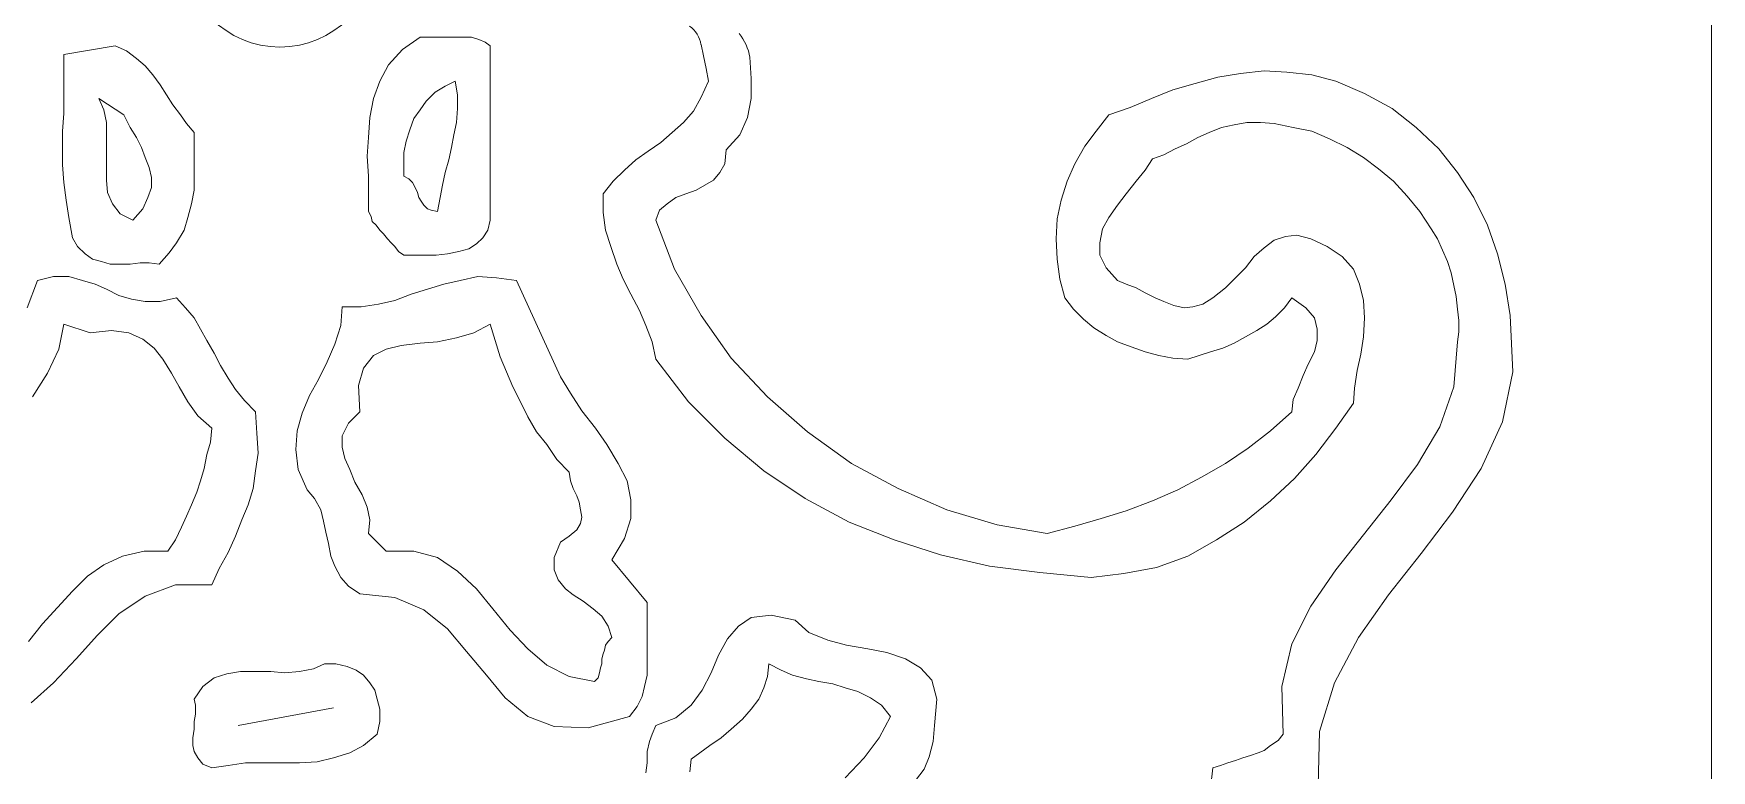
# Model space of a CAD drawing. Header units: millimetres. Extents: x -102 to 1947, y 0 to 1377.
# Drawn here: x 902.5 to 1049.9, y 676.8 to 741.6 of the extents above; entities that cross this region are included whole.
import ezdxf

# ---------------------------------------------------------------- set-up
doc = ezdxf.new("R2010")
doc.units = ezdxf.units.MM
doc.layers.add('ceco.net 341', color=7, linetype='Continuous', lineweight=5)

# ---------------------------------------------------------------- blocks, each defined once
blk = doc.blocks.new('A$C00E300AF')
for p, q in [((-226.85, 825.53), (-229.94, 823.33)), ((-225.53, 825.53), (-226.85, 825.53)), ((-224.21, 825.53), (-225.53, 825.53)), ((-222.89, 825.53), (-224.21, 825.53)), ((-221.56, 825.53), (-222.89, 825.53)), ((-220.24, 825.53), (-221.56, 825.53)), ((-218.92, 825.53), (-220.24, 825.53)), ((-217.82, 825.53), (-218.92, 825.53)), ((-216.5, 825.09), (-217.82, 825.53)), ((-280.4, 823.99), (-289.44, 822.45)), ((-289.44, 822.45), (-289.44, 818.92)), ((-278.42, 823.11), (-280.4, 823.99)), ((-276.65, 821.79), (-278.42, 823.11)), ((-229.94, 823.33), (-232.36, 820.68)), ((-215.39, 824.65), (-216.5, 825.09)), ((-214.51, 823.99), (-215.39, 824.65)), ((-214.51, 820.91), (-214.51, 823.99)), ((-275.11, 820.46), (-276.65, 821.79)), ((-273.79, 818.92), (-275.11, 820.46)), ((-232.36, 820.68), (-233.9, 817.82)), ((-214.51, 817.6), (-214.51, 820.91)), ((-289.44, 818.92), (-289.44, 815.4)), ((-272.47, 817.16), (-273.79, 818.92)), ((-271.37, 815.4), (-272.47, 817.16)), ((-233.9, 817.82), (-235.01, 814.73)), ((-214.51, 814.51), (-214.51, 817.6)), ((-289.44, 815.4), (-289.44, 812.09)), ((-270.26, 813.63), (-271.37, 815.4)), ((-268.94, 811.87), (-270.26, 813.63)), ((-235.01, 814.73), (-235.67, 811.43)), ((-214.51, 811.21), (-214.51, 814.51)), ((-289.44, 812.09), (-289.66, 809.01)), ((-267.84, 810.33), (-268.94, 811.87)), ((-235.67, 811.43), (-235.89, 807.9)), ((-214.51, 807.9), (-214.51, 811.21)), ((-289.66, 809.01), (-289.66, 806.14)), ((-266.52, 808.79), (-267.84, 810.33)), ((-266.52, 806.14), (-266.52, 808.79)), ((-235.89, 807.9), (-236.11, 804.6)), ((-214.51, 804.82), (-214.51, 807.9)), ((-289.66, 806.14), (-289.66, 803.06)), ((-266.52, 803.5), (-266.52, 806.14)), ((-236.11, 804.6), (-235.89, 801.07)), ((-214.51, 801.73), (-214.51, 804.82)), ((-289.66, 803.06), (-289.44, 799.97)), ((-266.52, 801.07), (-266.52, 803.5)), ((-214.51, 798.87), (-214.51, 801.73)), ((-289.44, 799.97), (-288.99, 796.89)), ((-266.52, 798.65), (-266.52, 801.07)), ((-235.89, 801.07), (-235.89, 797.99)), ((-214.51, 796), (-214.51, 798.87)), ((-288.99, 796.89), (-288.55, 793.8)), ((-267.62, 793.8), (-266.96, 796.22)), ((-266.96, 796.22), (-266.52, 798.65)), ((-235.89, 797.99), (-235.89, 794.9)), ((-214.51, 793.36), (-214.51, 796)), ((-288.55, 793.8), (-287.89, 790.27)), ((-268.28, 791.6), (-267.62, 793.8)), ((-235.89, 794.9), (-235.45, 794.02)), ((-235.45, 794.02), (-235.23, 793.14)), ((-235.23, 793.14), (-234.57, 792.48)), ((-214.95, 791.6), (-214.51, 793.36)), ((-287.89, 790.27), (-287.01, 788.73)), ((-269.6, 789.39), (-268.28, 791.6)), ((-234.57, 792.48), (-233.9, 791.6)), ((-233.9, 791.6), (-233.24, 790.94)), ((-233.24, 790.94), (-232.58, 790.05)), ((-232.58, 790.05), (-231.92, 789.39)), ((-216.94, 789.17), (-215.83, 790.27)), ((-215.83, 790.27), (-214.95, 791.6)), ((-287.01, 788.73), (-285.69, 787.41)), ((-285.69, 787.41), (-284.37, 786.53)), ((-272.69, 785.65), (-270.93, 787.63)), ((-270.93, 787.63), (-269.6, 789.39)), ((-231.92, 789.39), (-231.26, 788.73)), ((-231.26, 788.73), (-230.6, 787.85)), ((-230.6, 787.85), (-229.72, 787.19)), ((-229.72, 787.19), (-227.95, 787.19)), ((-227.95, 787.19), (-225.97, 787.19)), ((-225.97, 787.19), (-223.99, 787.19)), ((-223.99, 787.19), (-222, 787.41)), ((-222, 787.41), (-220.02, 787.85)), ((-220.02, 787.85), (-218.26, 788.29)), ((-218.26, 788.29), (-216.94, 789.17)), ((-284.37, 786.53), (-282.82, 786.09)), ((-282.82, 786.09), (-281.28, 785.65)), ((-281.28, 785.65), (-279.52, 785.65)), ((-279.52, 785.65), (-277.76, 785.65)), ((-277.76, 785.65), (-275.99, 785.87)), ((-275.99, 785.87), (-274.45, 785.87)), ((-274.45, 785.87), (-272.69, 785.65)), ((-294.06, 782.78), (-295.83, 777.93)), ((-291.2, 783.44), (-294.06, 782.78)), ((-288.55, 783.44), (-291.2, 783.44)), ((-286.13, 782.78), (-288.55, 783.44)), ((-283.93, 782.12), (-286.13, 782.78)), ((-281.94, 781.24), (-283.93, 782.12)), ((-279.74, 780.14), (-281.94, 781.24)), ((-225.53, 781.24), (-228.4, 780.36)), ((-222.67, 782.12), (-225.53, 781.24)), ((-219.8, 782.78), (-222.67, 782.12)), ((-216.72, 783.44), (-219.8, 782.78)), ((-213.41, 783.22), (-216.72, 783.44)), ((-209.88, 782.78), (-213.41, 783.22)), ((-202.17, 765.81), (-209.88, 782.78)), ((-277.54, 779.48), (-279.74, 780.14)), ((-275.11, 779.04), (-277.54, 779.48)), ((-272.47, 779.04), (-275.11, 779.04)), ((-269.6, 779.7), (-272.47, 779.04)), ((-268.06, 777.93), (-269.6, 779.7)), ((-240.52, 778.15), (-240.74, 774.85)), ((-237.21, 778.15), (-240.52, 778.15)), ((-234.12, 778.6), (-237.21, 778.15)), ((-231.26, 779.26), (-234.12, 778.6)), ((-228.4, 780.36), (-231.26, 779.26)), ((-266.52, 776.17), (-268.06, 777.93)), ((-265.42, 774.19), (-266.52, 776.17)), ((-264.31, 772.2), (-265.42, 774.19)), ((-262.99, 770), (-264.31, 772.2)), ((-240.74, 774.85), (-241.84, 771.54)), ((-261.89, 767.8), (-262.99, 770)), ((-241.84, 771.54), (-243.16, 768.46)), ((-260.57, 765.59), (-261.89, 767.8)), ((-243.16, 768.46), (-244.7, 765.37)), ((-259.25, 763.61), (-260.57, 765.59)), ((-257.7, 761.63), (-259.25, 763.61)), ((-244.7, 765.37), (-246.24, 762.51)), ((-200.41, 762.95), (-202.17, 765.81)), ((-255.72, 759.64), (-257.7, 761.63)), ((-246.24, 762.51), (-247.57, 759.42)), ((-198.43, 759.86), (-200.41, 762.95)), ((-255.5, 755.9), (-255.72, 759.64)), ((-247.57, 759.42), (-248.45, 756.34)), ((-196, 756.78), (-198.43, 759.86)), ((-255.28, 752.37), (-255.5, 755.9)), ((-248.45, 756.34), (-248.67, 753.03)), ((-194.02, 753.91), (-196, 756.78)), ((-255.72, 749.29), (-255.28, 752.37)), ((-248.67, 753.03), (-248.23, 749.51)), ((-192.04, 750.61), (-194.02, 753.91)), ((-256.16, 746.2), (-255.72, 749.29)), ((-248.23, 749.51), (-246.69, 745.98)), ((-190.49, 747.52), (-192.04, 750.61)), ((-257.04, 743.34), (-256.16, 746.2)), ((-246.69, 745.98), (-245.36, 744.44)), ((-189.83, 744.22), (-190.49, 747.52)), ((-258.14, 740.69), (-257.04, 743.34)), ((-245.36, 744.44), (-244.26, 742.46)), ((-189.83, 740.91), (-189.83, 744.22)), ((-259.25, 737.83), (-258.14, 740.69)), ((-244.26, 742.46), (-243.82, 740.47)), ((-243.82, 740.47), (-243.38, 738.49)), ((-190.93, 737.39), (-189.83, 740.91)), ((-260.57, 734.96), (-259.25, 737.83)), ((-243.38, 738.49), (-242.94, 736.51)), ((-193.14, 733.64), (-190.93, 737.39)), ((-262.11, 732.1), (-260.57, 734.96)), ((-242.94, 736.51), (-242.5, 734.3)), ((-242.5, 734.3), (-241.84, 732.54)), ((-263.43, 729.23), (-262.11, 732.1)), ((-241.84, 732.54), (-240.74, 730.56)), ((-186.97, 726.15), (-193.14, 733.64)), ((-275.11, 727.25), (-269.82, 729.23)), ((-269.82, 729.23), (-263.43, 729.23)), ((-240.74, 730.56), (-239.41, 729.01)), ((-239.41, 729.01), (-237.43, 727.69)), ((-279.74, 724.17), (-275.11, 727.25)), ((-237.43, 727.69), (-231.26, 727.03)), ((-231.26, 727.03), (-226.19, 724.83)), ((-186.97, 723.95), (-186.97, 726.15)), ((-283.49, 720.42), (-279.74, 724.17)), ((-226.19, 724.83), (-222, 721.52)), ((-186.97, 721.96), (-186.97, 723.95)), ((-168.68, 723.5), (-170.88, 721.96)), ((-165.15, 723.95), (-168.68, 723.5)), ((-160.96, 723.06), (-165.15, 723.95)), ((-158.54, 720.86), (-160.96, 723.06)), ((-287.23, 716.23), (-283.49, 720.42)), ((-222, 721.52), (-218.7, 717.56)), ((-186.97, 719.76), (-186.97, 721.96)), ((-186.97, 717.56), (-186.97, 719.76)), ((-172.86, 719.76), (-174.41, 716.89)), ((-170.88, 721.96), (-172.86, 719.76)), ((-155.24, 719.54), (-158.54, 720.86)), ((-151.93, 718.66), (-155.24, 719.54)), ((-291.2, 712.05), (-287.23, 716.23)), ((-218.7, 717.56), (-215.17, 713.37)), ((-186.97, 715.35), (-186.97, 717.56)), ((-174.41, 716.89), (-175.73, 713.81)), ((-148.18, 718), (-151.93, 718.66)), ((-144.88, 717.33), (-148.18, 718)), ((-141.57, 716.23), (-144.88, 717.33)), ((-138.93, 714.69), (-141.57, 716.23)), ((-260.79, 713.59), (-262.99, 712.93)), ((-258.36, 714.03), (-260.79, 713.59)), ((-255.72, 714.03), (-258.36, 714.03)), ((-253.08, 714.03), (-255.72, 714.03)), ((-250.65, 713.81), (-253.08, 714.03)), ((-248.01, 714.03), (-250.65, 713.81)), ((-245.58, 714.47), (-248.01, 714.03)), ((-243.6, 715.35), (-245.58, 714.47)), ((-241.62, 715.35), (-243.6, 715.35)), ((-239.63, 714.91), (-241.62, 715.35)), ((-238.09, 714.25), (-239.63, 714.91)), ((-236.77, 713.37), (-238.09, 714.25)), ((-235.67, 712.05), (-236.77, 713.37)), ((-215.17, 713.37), (-211.87, 709.4)), ((-187.41, 711.38), (-186.97, 713.37)), ((-186.97, 713.37), (-186.97, 715.35)), ((-175.73, 713.81), (-177.27, 710.72)), ((-136.94, 712.49), (-138.93, 714.69)), ((-295.17, 708.52), (-291.2, 712.05)), ((-264.98, 711.38), (-266.52, 709.18)), ((-262.99, 712.93), (-264.98, 711.38)), ((-234.79, 710.72), (-235.67, 712.05)), ((-234.35, 709.18), (-234.79, 710.72)), ((-187.85, 709.62), (-187.41, 711.38)), ((-177.27, 710.72), (-179.25, 708.08)), ((-136.06, 709.18), (-136.94, 712.49)), ((-266.52, 709.18), (-266.3, 708.08)), ((-266.3, 708.08), (-266.3, 706.54)), ((-233.9, 707.42), (-234.35, 709.18)), ((-233.9, 705.21), (-233.9, 707.42)), ((-211.87, 709.4), (-207.9, 706.1)), ((-190.05, 706.1), (-188.73, 707.86)), ((-188.73, 707.86), (-187.85, 709.62)), ((-179.25, 708.08), (-181.9, 705.88)), ((-136.5, 704.55), (-136.06, 709.18)), ((-266.3, 706.54), (-266.52, 705.21)), ((-266.52, 705.21), (-266.52, 703.89)), ((-234.35, 703.01), (-233.9, 705.21)), ((-207.9, 706.1), (-203.27, 704.33)), ((-197.32, 704.11), (-190.05, 706.1)), ((-185.42, 704.55), (-186.09, 703.01)), ((-181.9, 705.88), (-185.42, 704.55)), ((-136.72, 701.69), (-136.5, 704.55)), ((-266.52, 703.89), (-266.74, 702.35)), ((-266.74, 702.35), (-266.74, 701.03)), ((-236.77, 701.03), (-234.35, 703.01)), ((-203.27, 704.33), (-197.32, 704.11)), ((-186.53, 701.69), (-186.97, 699.93)), ((-186.09, 703.01), (-186.53, 701.69)), ((-137.39, 699.04), (-136.72, 701.69)), ((-266.74, 701.03), (-266.52, 699.93)), ((-266.52, 699.93), (-265.86, 698.82)), ((-265.86, 698.82), (-264.98, 697.72)), ((-244.92, 698.16), (-242.06, 698.82)), ((-242.06, 698.82), (-239.19, 699.71)), ((-239.19, 699.71), (-236.77, 701.03)), ((-186.97, 699.93), (-186.97, 697.94)), ((-138.27, 696.84), (-137.39, 699.04)), ((-264.98, 697.72), (-263.43, 697.06)), ((-263.43, 697.06), (-260.57, 697.5)), ((-260.57, 697.5), (-257.48, 697.94)), ((-257.48, 697.94), (-254.4, 697.94)), ((-254.4, 697.94), (-251.31, 697.94)), ((-251.31, 697.94), (-248.01, 697.94)), ((-248.01, 697.94), (-244.92, 698.16)), ((-186.97, 697.94), (-187.19, 696.18)), ((-139.81, 694.86), (-138.27, 696.84))]:
    blk.add_line(p, q)
for centre, radius, start, end in [((-251.45, 840.74), 16.95, 180, 0), ((-182.24, 823.52), 4.79, 8.2912, 55.0538), ((-178.78, 820.05), 10.08, 11.1704, 37.3256)]:
    blk.add_arc(centre, radius, start, end)
at = {"layer": 'ceco.net 341'}
for p, q in [((-177.05, 822.23), (-177.49, 824.21)), ((-176.61, 820.02), (-177.05, 822.23)), ((-176.17, 817.82), (-176.61, 820.02)), ((-168.9, 822.01), (-168.68, 818.26)), ((-82.74, 819.14), (-78.55, 819.58)), ((-78.55, 819.58), (-74.58, 819.36)), ((-74.58, 819.36), (-70.18, 818.92)), ((-222.45, 816.94), (-224.21, 815.84)), ((-220.68, 817.82), (-222.45, 816.94)), ((-220.24, 815.4), (-220.68, 817.82)), ((-177.49, 814.96), (-176.17, 817.82)), ((-168.68, 818.26), (-168.68, 814.73)), ((-94.64, 816.28), (-90.67, 817.38)), ((-90.67, 817.38), (-86.7, 818.48)), ((-86.7, 818.48), (-82.74, 819.14)), ((-70.18, 818.92), (-65.99, 817.82)), ((-65.99, 817.82), (-60.92, 815.62)), ((-278.86, 811.87), (-283.27, 814.73)), ((-283.27, 814.73), (-282.38, 812.75)), ((-225.75, 814.29), (-226.85, 812.75)), ((-224.21, 815.84), (-225.75, 814.29)), ((-220.24, 812.97), (-220.24, 815.4)), ((-178.81, 812.53), (-177.49, 814.96)), ((-168.68, 814.73), (-169.34, 811.43)), ((-102.13, 813.19), (-98.38, 814.73)), ((-98.38, 814.73), (-94.64, 816.28)), ((-60.92, 815.62), (-56.07, 812.97)), ((-282.38, 812.75), (-281.94, 810.55)), ((-281.94, 810.55), (-281.94, 808.12)), ((-277.76, 809.67), (-278.86, 811.87)), ((-227.95, 811.21), (-228.62, 809.23)), ((-226.85, 812.75), (-227.95, 811.21)), ((-220.9, 808.34), (-220.46, 810.55)), ((-220.46, 810.55), (-220.24, 812.97)), ((-182.56, 808.79), (-180.58, 810.55)), ((-180.58, 810.55), (-178.81, 812.53)), ((-169.34, 811.43), (-170.66, 808.34)), ((-108.08, 809.01), (-105.87, 811.87)), ((-105.87, 811.87), (-102.13, 813.19)), ((-81.63, 810.55), (-83.84, 810.11)), ((-79.21, 810.55), (-81.63, 810.55)), ((-76.79, 810.33), (-79.21, 810.55)), ((-56.07, 812.97), (-51.89, 809.67)), ((-281.94, 808.12), (-281.94, 805.48)), ((-276.65, 807.9), (-277.76, 809.67)), ((-275.77, 806.14), (-276.65, 807.9)), ((-228.62, 809.23), (-229.28, 807.24)), ((-221.34, 806.14), (-220.9, 808.34)), ((-184.54, 807.02), (-182.56, 808.79)), ((-170.66, 808.34), (-173.08, 805.7)), ((-110.06, 806.36), (-108.08, 809.01)), ((-90.23, 807.9), (-92.21, 806.8)), ((-88.24, 808.79), (-90.23, 807.9)), ((-86.04, 809.67), (-88.24, 808.79)), ((-83.84, 810.11), (-86.04, 809.67)), ((-73.48, 809.67), (-76.79, 810.33)), ((-70.18, 809.01), (-73.48, 809.67)), ((-67.09, 807.68), (-70.18, 809.01)), ((-64.01, 806.14), (-67.09, 807.68)), ((-51.89, 809.67), (-47.92, 805.92)), ((-281.94, 805.48), (-281.94, 802.84)), ((-275.11, 804.38), (-275.77, 806.14)), ((-229.28, 807.24), (-229.72, 805.26)), ((-229.72, 805.26), (-229.72, 803.06)), ((-221.78, 803.94), (-221.34, 806.14)), ((-188.95, 803.94), (-186.75, 805.48)), ((-186.75, 805.48), (-184.54, 807.02)), ((-173.08, 805.7), (-173.3, 803.28)), ((-111.82, 803.28), (-110.06, 806.36)), ((-96.18, 804.82), (-98.16, 804.16)), ((-94.19, 805.92), (-96.18, 804.82)), ((-92.21, 806.8), (-94.19, 805.92)), ((-61.14, 804.38), (-64.01, 806.14)), ((-47.92, 805.92), (-44.61, 801.73)), ((-281.94, 802.84), (-281.94, 800.41)), ((-274.45, 802.61), (-275.11, 804.38)), ((-274.01, 800.85), (-274.45, 802.61)), ((-229.72, 803.06), (-229.72, 801.07)), ((-222.89, 799.53), (-222.45, 801.73)), ((-222.45, 801.73), (-221.78, 803.94)), ((-192.92, 800.19), (-190.93, 802.17)), ((-190.93, 802.17), (-188.95, 803.94)), ((-174.19, 801.73), (-175.29, 800.41)), ((-173.3, 803.28), (-174.19, 801.73)), ((-113.15, 800.19), (-111.82, 803.28)), ((-99.48, 802.17), (-101.03, 800.19)), ((-98.16, 804.16), (-99.48, 802.17)), ((-58.5, 802.39), (-61.14, 804.38)), ((-55.85, 800.19), (-58.5, 802.39)), ((-44.61, 801.73), (-41.75, 797.33)), ((-281.94, 800.41), (-281.72, 798.21)), ((-274.67, 797.33), (-274.01, 799.09)), ((-274.01, 799.09), (-274.01, 800.85)), ((-229.72, 801.07), (-228.84, 800.63)), ((-228.84, 800.63), (-228.17, 799.97)), ((-228.17, 799.97), (-227.73, 799.09)), ((-227.73, 799.09), (-227.29, 798.21)), ((-223.33, 797.33), (-222.89, 799.53)), ((-194.68, 797.99), (-192.92, 800.19)), ((-176.83, 799.53), (-178.37, 798.65)), ((-175.29, 800.41), (-176.83, 799.53)), ((-114.25, 796.89), (-113.15, 800.19)), ((-101.03, 800.19), (-102.79, 797.99)), ((-53.43, 797.55), (-55.85, 800.19)), ((-281.72, 798.21), (-280.84, 796.22)), ((-280.84, 796.22), (-279.52, 794.46)), ((-275.55, 795.34), (-274.67, 797.33)), ((-227.29, 798.21), (-227.07, 797.33)), ((-227.07, 797.33), (-226.63, 796.67)), ((-226.63, 796.67), (-226.19, 796)), ((-226.19, 796), (-225.53, 795.34)), ((-223.77, 794.9), (-223.33, 797.33)), ((-194.68, 794.68), (-194.68, 797.99)), ((-183.44, 796.22), (-184.76, 795.12)), ((-181.9, 797.33), (-183.44, 796.22)), ((-180.14, 797.99), (-181.9, 797.33)), ((-178.37, 798.65), (-180.14, 797.99)), ((-114.91, 793.58), (-114.25, 796.89)), ((-104.33, 796), (-105.87, 793.8)), ((-102.79, 797.99), (-104.33, 796)), ((-51.22, 794.9), (-53.43, 797.55)), ((-41.75, 797.33), (-39.32, 792.48)), ((-279.52, 794.46), (-277.32, 793.36)), ((-277.32, 793.36), (-275.55, 795.34)), ((-225.53, 795.34), (-224.87, 795.12)), ((-224.87, 795.12), (-223.77, 794.9)), ((-194.24, 791.6), (-194.68, 794.68)), ((-184.76, 795.12), (-185.42, 793.36)), ((-185.42, 793.36), (-182.12, 784.77)), ((-115.13, 790.05), (-114.91, 793.58)), ((-105.87, 793.8), (-106.98, 791.82)), ((-49.24, 791.82), (-51.22, 794.9)), ((-193.36, 788.73), (-194.24, 791.6)), ((-114.91, 786.53), (-115.13, 790.05)), ((-106.98, 791.82), (-107.42, 789.39)), ((-76.79, 789.83), (-74.8, 790.5)), ((-74.8, 790.5), (-72.82, 790.72)), ((-72.82, 790.72), (-70.4, 790.05)), ((-70.4, 790.05), (-67.53, 788.73)), ((-48.14, 790.05), (-49.24, 791.82)), ((-47.26, 788.07), (-48.14, 790.05)), ((-39.32, 792.48), (-37.56, 787.41)), ((-192.26, 785.65), (-193.36, 788.73)), ((-107.42, 789.39), (-107.42, 787.19)), ((-107.42, 787.19), (-106.31, 784.99)), ((-81.85, 784.99), (-80.31, 786.97)), ((-80.31, 786.97), (-78.55, 788.51)), ((-78.55, 788.51), (-76.79, 789.83)), ((-67.53, 788.73), (-64.89, 786.97)), ((-64.89, 786.97), (-62.9, 784.77)), ((-46.38, 786.09), (-47.26, 788.07)), ((-37.56, 787.41), (-36.24, 782.12)), ((-191.15, 783), (-192.26, 785.65)), ((-182.12, 784.77), (-177.49, 776.61)), ((-114.47, 783), (-114.91, 786.53)), ((-106.31, 784.99), (-104.33, 782.78)), ((-83.62, 783.22), (-81.85, 784.99)), ((-62.9, 784.77), (-61.8, 782.12)), ((-45.71, 784.1), (-46.38, 786.09)), ((-45.27, 781.9), (-45.71, 784.1)), ((-189.83, 780.36), (-191.15, 783)), ((-113.59, 779.7), (-114.47, 783)), ((-104.33, 782.78), (-102.79, 782.12)), ((-102.79, 782.12), (-101.03, 781.46)), ((-101.03, 781.46), (-99.48, 780.58)), ((-87.58, 779.7), (-85.38, 781.46)), ((-85.38, 781.46), (-83.62, 783.22)), ((-61.8, 782.12), (-61.14, 779.26)), ((-44.83, 779.92), (-45.27, 781.9)), ((-36.24, 782.12), (-35.36, 776.61)), ((-188.29, 777.49), (-189.83, 780.36)), ((-112.04, 777.71), (-113.59, 779.7)), ((-99.48, 780.58), (-97.72, 779.7)), ((-97.72, 779.7), (-96.18, 779.04)), ((-96.18, 779.04), (-94.42, 778.38)), ((-94.42, 778.38), (-92.65, 777.93)), ((-92.65, 777.93), (-91.11, 778.15)), ((-91.11, 778.15), (-89.35, 778.6)), ((-89.35, 778.6), (-87.58, 779.7)), ((-73.7, 779.7), (-75.02, 777.93)), ((-71.28, 777.93), (-73.7, 779.7)), ((-61.14, 779.26), (-60.92, 776.17)), ((-44.61, 777.71), (-44.83, 779.92)), ((-187.19, 774.85), (-188.29, 777.49)), ((-177.49, 776.61), (-172.2, 769.12)), ((-110.28, 775.95), (-112.04, 777.71)), ((-108.52, 774.41), (-110.28, 775.95)), ((-76.57, 776.39), (-78.11, 775.07)), ((-75.02, 777.93), (-76.57, 776.39)), ((-69.73, 776.17), (-71.28, 777.93)), ((-69.29, 774.19), (-69.73, 776.17)), ((-60.92, 776.17), (-61.14, 772.87)), ((-44.39, 775.73), (-44.61, 777.71)), ((-44.39, 773.75), (-44.39, 775.73)), ((-35.36, 776.61), (-34.92, 766.7)), ((-289.44, 775.07), (-290.32, 770.66)), ((-284.81, 773.53), (-289.44, 775.07)), ((-281.06, 773.97), (-284.81, 773.53)), ((-277.98, 773.53), (-281.06, 773.97)), ((-275.55, 772.43), (-277.98, 773.53)), ((-273.57, 770.88), (-275.55, 772.43)), ((-220.46, 772.65), (-223.77, 771.98)), ((-217.38, 773.53), (-220.46, 772.65)), ((-214.51, 775.07), (-217.38, 773.53)), ((-213.63, 772.2), (-214.51, 775.07)), ((-212.75, 769.34), (-213.63, 772.2)), ((-186.09, 771.98), (-187.19, 774.85)), ((-106.31, 773.09), (-108.52, 774.41)), ((-104.33, 771.98), (-106.31, 773.09)), ((-81.85, 772.87), (-83.84, 771.76)), ((-79.87, 773.97), (-81.85, 772.87)), ((-78.11, 775.07), (-79.87, 773.97)), ((-69.73, 770.22), (-69.29, 772.2)), ((-69.29, 772.2), (-69.29, 774.19)), ((-61.14, 772.87), (-61.58, 769.78)), ((-44.61, 771.98), (-44.39, 773.75)), ((-290.32, 770.66), (-292.3, 766.48)), ((-272.03, 768.9), (-273.57, 770.88)), ((-235.01, 769.56), (-236.77, 767.36)), ((-232.8, 770.66), (-235.01, 769.56)), ((-230.16, 771.32), (-232.8, 770.66)), ((-226.85, 771.76), (-230.16, 771.32)), ((-223.77, 771.98), (-226.85, 771.76)), ((-211.65, 766.7), (-212.75, 769.34)), ((-185.42, 768.9), (-186.09, 771.98)), ((-101.91, 771.1), (-104.33, 771.98)), ((-99.48, 770.22), (-101.91, 771.1)), ((-97.06, 769.56), (-99.48, 770.22)), ((-94.64, 769.12), (-97.06, 769.56)), ((-90.01, 769.56), (-91.99, 768.9)), ((-88.02, 770.22), (-90.01, 769.56)), ((-85.82, 770.88), (-88.02, 770.22)), ((-83.84, 771.76), (-85.82, 770.88)), ((-70.84, 768.02), (-69.73, 770.22)), ((-61.58, 769.78), (-62.24, 766.92)), ((-45.27, 764.05), (-44.61, 771.98)), ((-292.3, 766.48), (-294.94, 762.29)), ((-270.48, 766.48), (-272.03, 768.9)), ((-269.16, 764.05), (-270.48, 766.48)), ((-236.77, 767.36), (-237.65, 764.27)), ((-210.55, 764.05), (-211.65, 766.7)), ((-179.7, 761.41), (-185.42, 768.9)), ((-172.2, 769.12), (-165.81, 762.29)), ((-91.99, 768.9), (-94.64, 769.12)), ((-71.72, 766.03), (-70.84, 768.02)), ((-62.24, 766.92), (-62.68, 763.83)), ((-34.92, 766.7), (-36.68, 757.88)), ((-267.62, 761.41), (-269.16, 764.05)), ((-237.65, 764.27), (-237.43, 759.64)), ((-209.22, 761.41), (-210.55, 764.05)), ((-73.48, 761.85), (-72.6, 763.83)), ((-72.6, 763.83), (-71.72, 766.03)), ((-62.68, 763.83), (-62.9, 761.19)), ((-47.7, 757), (-45.27, 764.05)), ((-265.86, 758.98), (-267.62, 761.41)), ((-207.9, 758.76), (-209.22, 761.41)), ((-173.3, 755.02), (-179.7, 761.41)), ((-165.81, 762.29), (-158.76, 756.12)), ((-73.7, 759.64), (-73.48, 761.85)), ((-62.9, 761.19), (-65.99, 756.78)), ((-263.43, 756.78), (-265.86, 758.98)), ((-239.41, 757.66), (-240.52, 755.46)), ((-237.43, 759.64), (-239.41, 757.66)), ((-206.36, 756.12), (-207.9, 758.76)), ((-77.45, 756.34), (-73.7, 759.64)), ((-36.68, 757.88), (-40.43, 749.73)), ((-263.65, 754.36), (-263.43, 756.78)), ((-240.52, 755.46), (-240.52, 753.47)), ((-204.6, 753.91), (-206.36, 756.12)), ((-166.47, 749.29), (-173.3, 755.02)), ((-158.76, 756.12), (-151.05, 750.61)), ((-81.41, 753.25), (-77.45, 756.34)), ((-65.99, 756.78), (-69.51, 752.15)), ((-51.66, 750.39), (-47.7, 757)), ((-264.76, 749.73), (-264.31, 752.15)), ((-264.31, 752.15), (-263.65, 754.36)), ((-240.52, 753.47), (-240.07, 751.49)), ((-202.83, 751.27), (-204.6, 753.91)), ((-85.38, 750.61), (-81.41, 753.25)), ((-69.51, 752.15), (-73.26, 747.97)), ((-265.42, 747.52), (-264.76, 749.73)), ((-240.07, 751.49), (-239.19, 749.51)), ((-239.19, 749.51), (-238.31, 747.3)), ((-200.63, 749.07), (-202.83, 751.27)), ((-200.41, 747.52), (-200.63, 749.07)), ((-159.2, 744.44), (-166.47, 749.29)), ((-151.05, 750.61), (-142.89, 746.2)), ((-89.57, 748.19), (-85.38, 750.61)), ((-56.29, 744.22), (-51.66, 750.39)), ((-40.43, 749.73), (-45.49, 742.02)), ((-266.08, 745.54), (-265.42, 747.52)), ((-238.31, 747.3), (-236.99, 745.1)), ((-199.97, 746.2), (-200.41, 747.52)), ((-199.31, 744.88), (-199.97, 746.2)), ((-142.89, 746.2), (-134.3, 742.46)), ((-98.16, 744), (-93.75, 745.98)), ((-93.75, 745.98), (-89.57, 748.19)), ((-73.26, 747.97), (-77.45, 744)), ((-267.84, 741.35), (-266.96, 743.34)), ((-266.96, 743.34), (-266.08, 745.54)), ((-236.99, 745.1), (-236.11, 742.9)), ((-236.11, 742.9), (-235.67, 740.69)), ((-198.87, 743.78), (-199.31, 744.88)), ((-198.65, 742.46), (-198.87, 743.78)), ((-151.49, 740.25), (-159.2, 744.44)), ((-102.79, 742.24), (-98.16, 744)), ((-77.45, 744), (-82.07, 740.25)), ((-61.14, 738.05), (-56.29, 744.22)), ((-268.72, 739.37), (-267.84, 741.35)), ((-235.67, 740.69), (-235.89, 738.27)), ((-199.31, 738.93), (-198.65, 740.03)), ((-198.43, 741.13), (-198.65, 742.46)), ((-198.65, 740.03), (-198.43, 741.13)), ((-143.56, 737.17), (-151.49, 740.25)), ((-134.3, 742.46), (-125.49, 739.81)), ((-125.49, 739.81), (-116.67, 738.27)), ((-111.82, 739.59), (-107.2, 740.91)), ((-107.2, 740.91), (-102.79, 742.24)), ((-82.07, 740.25), (-86.92, 737.17)), ((-45.49, 742.02), (-51, 734.74)), ((-271.15, 735.18), (-269.82, 737.17)), ((-269.82, 737.17), (-268.72, 739.37)), ((-235.89, 738.27), (-232.8, 735.18)), ((-202.17, 736.73), (-200.63, 737.83)), ((-200.63, 737.83), (-199.31, 738.93)), ((-135.4, 734.52), (-143.56, 737.17)), ((-116.67, 738.27), (-111.82, 739.59)), ((-86.92, 737.17), (-91.99, 734.3)), ((-65.99, 731.88), (-61.14, 738.05)), ((-282.38, 732.76), (-279.08, 734.3)), ((-279.08, 734.3), (-275.33, 735.18)), ((-275.33, 735.18), (-271.15, 735.18)), ((-232.8, 735.18), (-227.95, 735.18)), ((-227.95, 735.18), (-223.77, 734.08)), ((-223.77, 734.08), (-220.24, 731.66)), ((-203.27, 734.08), (-202.17, 736.73)), ((-203.27, 731.88), (-203.27, 734.08)), ((-126.81, 732.54), (-135.4, 734.52)), ((-91.99, 734.3), (-97.5, 732.32)), ((-51, 734.74), (-56.73, 727.47)), ((-285.25, 730.78), (-282.38, 732.76)), ((-220.24, 731.66), (-216.94, 728.57)), ((-202.61, 730.12), (-203.27, 731.88)), ((-117.99, 731.44), (-126.81, 732.54)), ((-108.96, 730.56), (-117.99, 731.44)), ((-103.23, 731.22), (-108.96, 730.56)), ((-97.5, 732.32), (-103.23, 731.22)), ((-70.4, 725.49), (-65.99, 731.88)), ((-290.54, 725.27), (-287.89, 728.13)), ((-287.89, 728.13), (-285.25, 730.78)), ((-216.94, 728.57), (-214.07, 725.05)), ((-201.29, 728.57), (-202.61, 730.12)), ((-199.97, 727.47), (-201.29, 728.57)), ((-293.18, 722.4), (-290.54, 725.27)), ((-214.07, 725.05), (-210.99, 721.3)), ((-198.21, 726.37), (-199.97, 727.47)), ((-196.44, 725.05), (-198.21, 726.37)), ((-194.9, 723.73), (-196.44, 725.05)), ((-73.7, 718.88), (-70.4, 725.49)), ((-56.73, 727.47), (-62.02, 719.98)), ((-295.61, 719.32), (-293.18, 722.4)), ((-193.8, 721.96), (-194.9, 723.73)), ((-210.99, 721.3), (-207.9, 718)), ((-194.24, 718.66), (-193.8, 719.32)), ((-193.14, 719.98), (-193.8, 721.96)), ((-193.8, 719.32), (-193.14, 719.98)), ((-62.02, 719.98), (-66.21, 712.05)), ((-207.9, 718), (-204.6, 715.13)), ((-194.9, 716.23), (-194.68, 717.11)), ((-194.9, 715.35), (-194.9, 716.23)), ((-194.68, 717.11), (-194.46, 717.78)), ((-194.46, 717.78), (-194.24, 718.66)), ((-75.46, 711.38), (-73.7, 718.88)), ((-204.6, 715.13), (-200.63, 713.15)), ((-195.56, 712.93), (-195.34, 713.81)), ((-195.34, 713.81), (-195.12, 714.69)), ((-195.12, 714.69), (-194.9, 715.35)), ((-165.59, 715.35), (-165.81, 713.15)), ((-163.39, 714.25), (-165.59, 715.35)), ((-161.41, 713.37), (-163.39, 714.25)), ((-158.98, 712.71), (-161.41, 713.37)), ((-200.63, 713.15), (-196.22, 712.27)), ((-196.22, 712.27), (-195.56, 712.93)), ((-166.47, 711.16), (-167.35, 709.18)), ((-165.81, 713.15), (-166.47, 711.16)), ((-156.78, 712.27), (-158.98, 712.71)), ((-154.35, 711.83), (-156.78, 712.27)), ((-152.15, 711.16), (-154.35, 711.83)), ((-149.95, 710.5), (-152.15, 711.16)), ((-147.74, 709.4), (-149.95, 710.5)), ((-75.24, 703.01), (-75.46, 711.38)), ((-66.21, 712.05), (-68.85, 703.45)), ((-258.81, 704.55), (-242.06, 707.64)), ((-242.06, 707.64), (-258.81, 704.55)), ((-168.68, 707.42), (-170.22, 705.66)), ((-167.35, 709.18), (-168.68, 707.42)), ((-145.76, 708.08), (-147.74, 709.4)), ((-144.22, 706.1), (-145.76, 708.08)), ((-170.22, 705.66), (-172.2, 703.89)), ((-146.2, 702.35), (-144.22, 706.1)), ((-173.97, 702.35), (-175.95, 701.03)), ((-172.2, 703.89), (-173.97, 702.35)), ((-148.84, 698.82), (-146.2, 702.35)), ((-77.45, 701.03), (-76.12, 701.91)), ((-76.12, 701.91), (-75.24, 703.01)), ((-68.85, 703.45), (-69.07, 693.98)), ((-179.25, 698.6), (-179.47, 696.4)), ((-177.71, 699.71), (-179.25, 698.6)), ((-175.95, 701.03), (-177.71, 699.71)), ((-152.15, 695.3), (-148.84, 698.82)), ((-83.62, 698.38), (-82.3, 698.82)), ((-82.3, 698.82), (-80.97, 699.27)), ((-80.97, 699.27), (-79.65, 699.71)), ((-79.65, 699.71), (-78.55, 700.15)), ((-78.55, 700.15), (-77.45, 701.03)), ((-88.47, 689.35), (-87.58, 697.06)), ((-87.58, 697.06), (-86.26, 697.5)), ((-86.26, 697.5), (-84.94, 697.94)), ((-84.94, 697.94), (-83.62, 698.38))]:
    blk.add_line(p, q, dxfattribs=at)
blk = doc.blocks.new('w341a')
at = {"layer": 'ceco.net 341', "lineweight": 5}
blk.add_line((1049.9, 1185.58), (1049.9, 328.47), dxfattribs=at)
at = {"layer": 'ceco.net 341', "xscale": 0.5, "yscale": 0.5, "zscale": 0.5}
blk.add_blockref('A$C00E300AF', (1049.9, 328.47), dxfattribs=at)

msp = doc.modelspace()

# ---------------------------------------------------------------- block references
msp.add_blockref('w341a', (0, 0))

doc.saveas('drawing.dxf')
